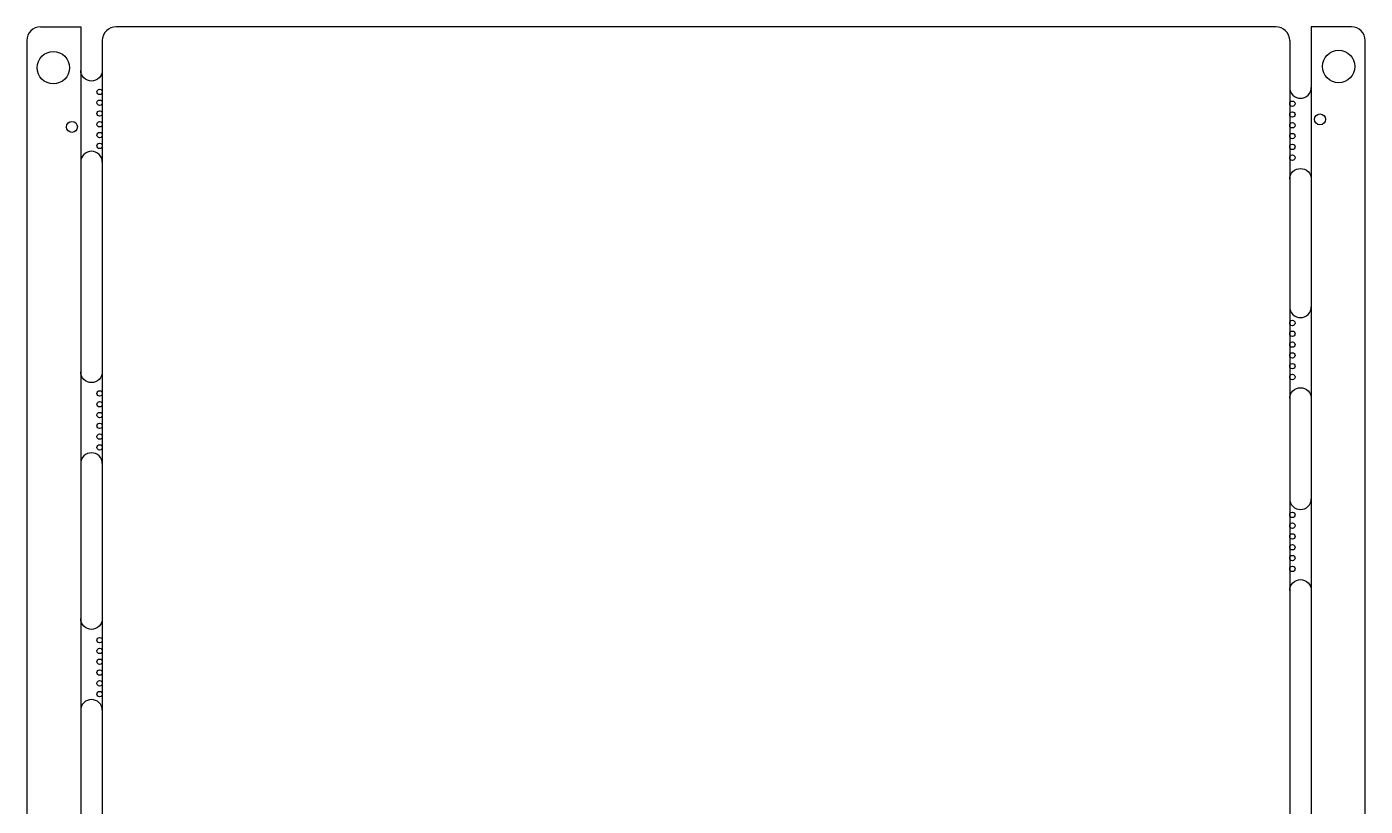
# Model space of a CAD drawing. Extents: x -7 to 117, y 0 to 182.
# Drawn here: x -7 to 117, y 109.8 to 182 of the extents above; entities that cross this region are included whole.
import ezdxf

# ---------------------------------------------------------------- set-up
doc = ezdxf.new("R2010")
doc.units = 0
doc.layers.add('BG_OUTLINE', color=7, linetype='CONTINUOUS')
doc.layers.add('PIN_BOTTOM', color=132, linetype='CONTINUOUS')

msp = doc.modelspace()

# ---------------------------------------------------------------- linework, layer by layer
at = {"layer": 'BG_OUTLINE'}
for points in [[(-5.729986, 181.999636, 0.414214), (-6.999986, 180.729636), (-6.999986, 1.27)], [(1.27, 181.999636, 0.414214), (0, 180.729636)], [(110.00105, 180.729636, 0.414214), (108.73105, 181.999636)], [(117.001036, 1.27), (117.001036, 180.729636, 0.414214), (115.731036, 181.999636)], [(0, 177.962306, -0.414214), (-0.999998, 176.962308, -0.414214), (-1.999996, 177.962306)], [(110.00105, 176.369726, 0.414214), (111.001048, 175.369728, 0.414214), (112.001046, 176.369726)], [(0, 169.462196, 0.414214), (-0.999998, 170.462194, 0.414214), (-1.999996, 169.462196)], [(110.00105, 167.869616, -0.414214), (111.001048, 168.869614, -0.414214), (112.001046, 167.869616)], [(110.00105, 156.049726, 0.414214), (111.001048, 155.049728, 0.414214), (112.001046, 156.049726)], [(0, 150.022306, -0.414214), (-0.999998, 149.022308, -0.414214), (-1.999996, 150.022306)], [(110.00105, 147.549616, -0.414214), (111.001048, 148.549614, -0.414214), (112.001046, 147.549616)], [(0, 141.522196, 0.414214), (-0.999998, 142.522194, 0.414214), (-1.999996, 141.522196)], [(110.00105, 138.269726, 0.414214), (111.001048, 137.269728, 0.414214), (112.001046, 138.269726)], [(110.00105, 129.769616, -0.414214), (111.001048, 130.769614, -0.414214), (112.001046, 129.769616)], [(0, 127.162306, -0.414214), (-0.999998, 126.162308, -0.414214), (-1.999996, 127.162306)], [(0, 118.662196, 0.414214), (-0.999998, 119.662194, 0.414214), (-1.999996, 118.662196)]]:
    msp.add_lwpolyline(points, format="xyb", dxfattribs=at)
for points in [[(-5.729986, 181.999636), (-1.999996, 181.999636), (-1.999996, 0), (-5.729986, 0)], [(108.73105, 181.999636), (1.27, 181.999636)], [(115.731036, 181.999636), (112.001046, 181.999636), (112.001046, 0), (115.731036, 0)], [(0, 180.729636), (0, 93.269816)], [(110.00105, 180.729636), (110.00105, 93.269816)]]:
    msp.add_lwpolyline(points, dxfattribs=at)
at = {"layer": 'PIN_BOTTOM'}
for centre, radius in [((114.541046, 178.316636), 1.499997), ((-4.539996, 178.204876), 1.499997), ((-0.249936, 175.96231), 0.250063), ((-0.249936, 174.962312), 0.250063), ((110.250986, 174.869856), 0.250063), ((-0.249936, 173.962314), 0.250063), ((110.250986, 173.869858), 0.250063), ((112.807496, 173.414436), 0.508), ((-2.817876, 172.723556), 0.508), ((-0.249936, 172.962062), 0.250063), ((110.250986, 172.86986), 0.250063), ((-0.249936, 171.962064), 0.250063), ((-0.249936, 170.962066), 0.250063), ((110.250986, 171.869608), 0.250063), ((110.250986, 170.86961), 0.250063), ((110.250986, 169.869612), 0.250063), ((110.250986, 154.549856), 0.250063), ((110.250986, 153.549858), 0.250063), ((110.250986, 152.54986), 0.250063), ((110.250986, 151.549608), 0.250063), ((110.250986, 150.54961), 0.250063), ((110.250986, 149.549612), 0.250063), ((-0.249936, 148.02231), 0.250063), ((-0.249936, 147.022312), 0.250063), ((-0.249936, 146.022314), 0.250063), ((-0.249936, 145.022062), 0.250063), ((-0.249936, 144.022064), 0.250063), ((-0.249936, 143.022066), 0.250063), ((110.250986, 136.769856), 0.250063), ((110.250986, 135.769858), 0.250063), ((110.250986, 134.76986), 0.250063), ((110.250986, 133.769608), 0.250063), ((110.250986, 132.76961), 0.250063), ((110.250986, 131.769612), 0.250063), ((-0.249936, 125.16231), 0.250063), ((-0.249936, 124.162312), 0.250063), ((-0.249936, 123.162314), 0.250063), ((-0.249936, 122.162062), 0.250063), ((-0.249936, 121.162064), 0.250063), ((-0.249936, 120.162066), 0.250063)]:
    msp.add_circle(centre, radius, dxfattribs=at)

doc.saveas('drawing.dxf')
